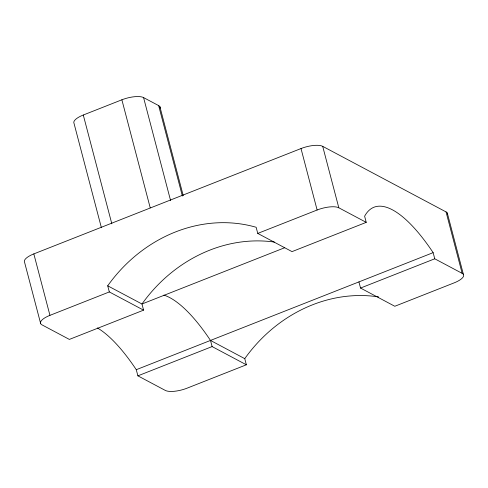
<?xml version="1.0" encoding="UTF-8"?>
<svg xmlns="http://www.w3.org/2000/svg" width="488" height="488" viewBox="0 0 488 488"><rect width="100%" height="100%" fill="white"/><g stroke="black" fill="none" stroke-linecap="round" stroke-linejoin="round"><path stroke-width="0.73" d="M101.406 227.737L74.023 123.366A16.836 5.594 -14.7 0 1 83.283 115.016L121.878 99.796A16.836 5.594 -14.7 0 1 143.57 97.588L158.649 105.597A16.836 5.594 -14.7 0 1 160.082 108.208M40.693 323.703L24.571 262.257A16.836 5.594 -14.7 0 1 33.831 253.9L301.005 148.553A16.836 5.594 -14.7 0 1 322.702 146.345L446.044 211.914A16.836 5.594 -14.7 0 1 447.478 214.519M49.947 315.352L109.324 291.94L143.582 310.154L69.369 339.416L41.956 324.843A16.836 5.594 -14.7 0 1 49.947 315.352L33.831 253.9M257.755 233.416L317.127 210.005A16.836 5.594 -14.7 0 1 338.818 207.79L366.232 222.363L292.013 251.625L257.755 233.416L256.139 227.268A145.015 128.698 -62 0 0 107.708 285.797L109.324 291.94M284.748 247.709L141.971 304.006L107.708 285.797M97.411 327.942A145.015 46.336 68.5 0 1 136.28 369.697L433.143 252.644L434.753 258.793L462.16 273.359A16.836 5.594 -14.7 0 1 454.169 282.857L394.798 306.269L360.54 288.054L358.924 281.911M137.891 375.845L212.103 346.578L246.367 364.792L186.995 388.204A16.836 5.594 -14.7 0 1 165.298 390.412L137.891 375.845L136.28 369.697M360.54 288.054L434.753 258.793M163.889 295.112A145.015 46.336 68.5 0 1 210.493 340.435L244.756 358.65L246.367 364.792M447.307 213.055L463.429 274.5M446.044 211.914L462.16 273.359M366.232 222.363L364.621 216.221A145.015 46.336 68.5 0 1 433.143 252.644M322.702 146.345L338.818 207.79M301.005 148.553L317.127 210.005M159.911 106.744L183.244 195.682M158.649 105.597L182.366 196.005M210.493 340.435L212.103 346.578M143.57 97.588L170.568 200.489M121.878 99.796L150.225 207.845M143.582 310.154L141.971 304.006A145.015 128.698 -62 0 1 274.402 242.072M83.283 115.016L111.825 223.797M244.756 358.65A145.015 128.698 -62 0 1 378.67 296.93"/></g></svg>
